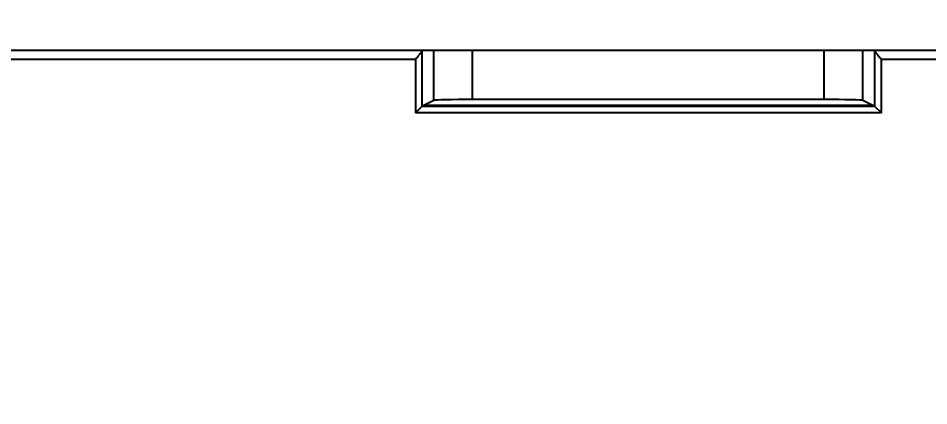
# Model space of a CAD drawing. Header units: millimetres. Extents: x 620 to 19791, y 2539 to 6969.
# Drawn here: x 2665.5 to 2735.9, y 3960.9 to 3990.9 of the extents above; entities that cross this region are included whole.
import ezdxf

# ---------------------------------------------------------------- set-up
doc = ezdxf.new("R2010")
doc.units = ezdxf.units.MM
doc.styles.get("Standard").update_dxf_attribs({"font": 'arial.ttf'})
doc.dimstyles.new('缩小5倍', dxfattribs={"dimtxt": 40, "dimasz": 20, "dimexe": 1, "dimexo": 0.2, "dimgap": 0, "dimtad": 1, "dimtoh": 1, "dimdec": 1, "dimzin": 9, "dimdsep": 46, "dimtxsty": 'Standard', "dimblk": '_FILLED', "dimcen": 0.2, "dimclrd": 256, "dimclre": 256, "dimclrt": 256, "dimadec": 1, "dimazin": 2, "dimtfac": 1, "dimtdec": 1, "dimtofl": 0, "dimtmove": 0, "dimatfit": 3, "dimldrblk": '_FILLED', "dimfxl": 1, "dimtolj": 1, "dimtzin": 0, "dimarcsym": 0})

# ---------------------------------------------------------------- blocks, each defined once
blk = doc.blocks.new('_FILLED')
at = {"color": 0, "linetype": 'ByBlock'}
blk.add_solid([(0, 0), (-1, 0.15), (-1, -0.15)], dxfattribs=at)
blk = doc.blocks.new('*D4')
at = {"lineweight": -2, "transparency": 16777216}
for p, q in [((2541.204, 3961.078), (2541.204, 4164.391)), ((3108.204, 3961.078), (3108.204, 4164.391)), ((2561.204, 4163.391), (3088.204, 4163.391))]:
    blk.add_line(p, q, dxfattribs=at)
at = {"layer": 'Defpoints', "color": 0, "transparency": 16777216}
for p in [(3108.204, 4163.391), (2541.204, 3960.878), (3108.204, 3960.878)]:
    blk.add_point(p, dxfattribs=at)
at = {"lineweight": -2, "transparency": 16777216, "xscale": 20, "yscale": 20, "zscale": 20, "rotation": 180}
blk.add_blockref('_FILLED', (2541.204, 4163.391), dxfattribs=at)
at = {"lineweight": -2, "transparency": 16777216, "xscale": 20, "yscale": 20, "zscale": 20}
blk.add_blockref('_FILLED', (3108.204, 4163.391), dxfattribs=at)
at = {"lineweight": 5, "transparency": 16777216, "insert": (2824.704, 4189.284), "char_height": 40, "attachment_point": 5}
blk.add_mtext('\\A1;567mm [1\'-10 3/8"]', dxfattribs=at)
blk = doc.blocks.new('*D6')
at = {"lineweight": -2, "transparency": 16777216}
for p, q in [((2559.704, 3963.578), (2559.704, 4079.175)), ((3089.704, 3963.578), (3089.704, 4079.175)), ((2579.704, 4078.175), (3069.704, 4078.175))]:
    blk.add_line(p, q, dxfattribs=at)
at = {"layer": 'Defpoints', "color": 0, "transparency": 16777216}
for p in [(3089.704, 4078.175), (2559.704, 3963.378), (3089.704, 3963.378)]:
    blk.add_point(p, dxfattribs=at)
at = {"lineweight": -2, "transparency": 16777216, "xscale": 20, "yscale": 20, "zscale": 20, "rotation": 180}
blk.add_blockref('_FILLED', (2559.704, 4078.175), dxfattribs=at)
at = {"lineweight": -2, "transparency": 16777216, "xscale": 20, "yscale": 20, "zscale": 20}
blk.add_blockref('_FILLED', (3089.704, 4078.175), dxfattribs=at)
at = {"lineweight": 5, "transparency": 16777216, "insert": (2824.704, 4104.069), "char_height": 40, "attachment_point": 5}
blk.add_mtext('\\A1;530mm [1\'-8 7/8"]', dxfattribs=at)

msp = doc.modelspace()

# ---------------------------------------------------------------- linework, layer by layer
at = {"color": 7, "linetype": 'Continuous'}
for p, q in [((3124.70388, 3988.37829), (2524.70388, 3988.37829)), ((2696.68835, 3988.34075), (2696.68835, 3984.04339)), ((2697.61508, 3984.50662), (2697.61508, 3988.37829)), ((2700.61097, 3984.58106), (2700.61097, 3988.37829)), ((2727.79679, 3984.58106), (2727.79679, 3988.37829)), ((2730.79268, 3984.50662), (2730.79268, 3988.37829)), ((2731.71942, 3984.04339), (2731.71942, 3988.34075)), ((2696.18903, 3987.67829), (2662.12993, 3987.67829)), ((2696.18903, 3987.67829), (2696.18903, 3983.54408)), ((2732.21873, 3983.54408), (2732.21873, 3987.67829)), ((2870.5617, 3987.67829), (2732.21873, 3987.67829)), ((2697.61508, 3984.50662), (2696.68903, 3984.04391)), ((2731.5451, 3984.13067), (2696.86266, 3984.13067)), ((2727.79679, 3984.58106), (2700.61097, 3984.58106)), ((2731.71873, 3984.04391), (2730.79268, 3984.50662)), ((2696.68835, 3984.04339), (2696.18903, 3983.54408)), ((2732.21873, 3983.54408), (2696.18903, 3983.54408)), ((2731.71873, 3984.04391), (2696.68903, 3984.04391)), ((2732.21873, 3983.54408), (2731.71942, 3984.04339))]:
    msp.add_line(p, q, dxfattribs=at)
for centre, major_axis, ratio, start_param, end_param in [((2696.7002, 3987.67829), (0, 0.7), 0.05240778, 0, 0.3290003), ((2731.70757, 3987.67829), (0, 0.7), 0.05240778, -0.3290003, 0), ((2700.61097, 3984.50251), (3, 0), 0.02618592, 1.57079633, 3.08923278), ((2727.79679, 3984.50251), (3, 0), 0.02618592, 0.05235988, 1.57079633), ((2696.68972, 3983.54408), (0, 0.5), 0.05240778, 0.02617994, 0.05235988), ((2731.71805, 3983.54408), (0, 0.5), 0.05240778, -0.05235988, -0.02617994)]:
    msp.add_ellipse(centre, major_axis=major_axis, ratio=ratio, start_param=start_param, end_param=end_param, dxfattribs=at)
for points, knots in [([(2696.18903, 3987.67829), (2696.21639, 3987.71067), (2696.2708, 3987.77505), (2696.35131, 3987.87086), (2696.4291, 3987.96464), (2696.50237, 3988.05499), (2696.55915, 3988.12772), (2696.60003, 3988.18296), (2696.62674, 3988.22091), (2696.6497, 3988.25599), (2696.66576, 3988.28344), (2696.67589, 3988.30363), (2696.68168, 3988.317), (2696.68593, 3988.3292), (2696.68778, 3988.33705), (2696.68835, 3988.34075)], [0, 0, 0, 0, 0.1526781, 0.30361892, 0.45074279, 0.59156057, 0.72262649, 0.78305162, 0.83906404, 0.88973833, 0.93406034, 0.95352347, 0.97103948, 0.98653659, 1, 1, 1, 1]), ([(2731.71942, 3988.34075), (2731.71999, 3988.33706), (2731.72184, 3988.32921), (2731.72608, 3988.31701), (2731.73188, 3988.30363), (2731.742, 3988.28345), (2731.75806, 3988.256), (2731.78102, 3988.22092), (2731.80773, 3988.18297), (2731.8486, 3988.12773), (2731.90539, 3988.055), (2731.97866, 3987.96464), (2732.05646, 3987.87086), (2732.13696, 3987.77505), (2732.19137, 3987.71067), (2732.21873, 3987.67829)], [0, 0, 0, 0, 0.01346267, 0.02895786, 0.0464714, 0.06593193, 0.11024824, 0.16092215, 0.2169327, 0.27736052, 0.40842857, 0.54924833, 0.69637445, 0.84732, 1, 1, 1, 1])]:
    msp.add_open_spline(points, degree=3, knots=knots, dxfattribs=at)

# ---------------------------------------------------------------- dimensions: what is measured, and where the dimension line sits
at = {"color": 1, "lineweight": 5}
for base, p1, p2, picture, middle in [((3108.20388, 4163.39059), (2541.20388, 3960.87829), (3108.20388, 3960.87829), '*D4', (2824.70388, 4163.39059)), ((3089.70388, 4078.17505), (2559.70388, 3963.37829), (3089.70388, 3963.37829), '*D6', (2824.70388, 4078.17505))]:
    dim = msp.add_linear_dim(base=base, p1=p1, p2=p2, dimstyle='缩小5倍', override={"dimpost": 'mm'}, dxfattribs=at)
    dim.commit()
    dim.dimension.update_dxf_attribs({"geometry": picture, "text_midpoint": middle, "dimtype": 160})

doc.saveas('drawing.dxf')
